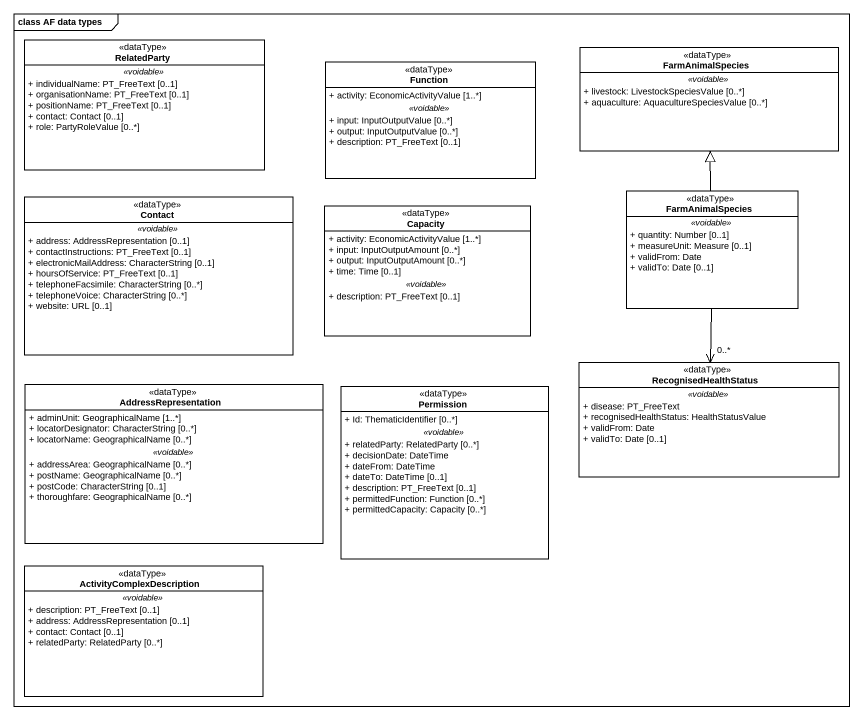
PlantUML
@startuml
mainframe class AF data types
hide circle
hide empty members
skinparam classAttributeIconSize 0
class RelatedParty <<dataType>> {
  .. <<voidable>> ..
  + individualName: PT_FreeText [0..1]
  + organisationName: PT_FreeText [0..1]
  + positionName: PT_FreeText [0..1]
  + contact: Contact [0..1]
  + role: PartyRoleValue [0..*]
}
class FarmAnimalSpecies <<dataType>> {
  .. <<voidable>> ..
  + livestock: LivestockSpeciesValue [0..*]
  + aquaculture: AquacultureSpeciesValue [0..*]
}
class Function <<dataType>> {
  + activity: EconomicActivityValue [1..*]
  .. <<voidable>> ..
  + input: InputOutputValue [0..*]
  + output: InputOutputValue [0..*]
  + description: PT_FreeText [0..1]
}
class Contact <<dataType>> {
  .. <<voidable>> ..
  + address: AddressRepresentation [0..1]
  + contactInstructions: PT_FreeText [0..1]
  + electronicMailAddress: CharacterString [0..1]
  + hoursOfService: PT_FreeText [0..1]
  + telephoneFacsimile: CharacterString [0..*]
  + telephoneVoice: CharacterString [0..*]
  + website: URL [0..1]
}
class Capacity <<dataType>> {
  + activity: EconomicActivityValue [1..*]
  + input: InputOutputAmount [0..*]
  + output: InputOutputAmount [0..*]
  + time: Time [0..1]
  .. <<voidable>> ..
  + description: PT_FreeText [0..1]
}
class "FarmAnimalSpecies" as FarmAnimalSpecies_2 <<dataType>> {
  .. <<voidable>> ..
  + quantity: Number [0..1]
  + measureUnit: Measure [0..1]
  + validFrom: Date
  + validTo: Date [0..1]
}
class RecognisedHealthStatus <<dataType>> {
  .. <<voidable>> ..
  + disease: PT_FreeText
  + recognisedHealthStatus: HealthStatusValue
  + validFrom: Date
  + validTo: Date [0..1]
}
class AddressRepresentation <<dataType>> {
  + adminUnit: GeographicalName [1..*]
  + locatorDesignator: CharacterString [0..*]
  + locatorName: GeographicalName [0..*]
  .. <<voidable>> ..
  + addressArea: GeographicalName [0..*]
  + postName: GeographicalName [0..*]
  + postCode: CharacterString [0..1]
  + thoroughfare: GeographicalName [0..*]
}
class Permission <<dataType>> {
  + Id: ThematicIdentifier [0..*]
  .. <<voidable>> ..
  + relatedParty: RelatedParty [0..*]
  + decisionDate: DateTime
  + dateFrom: DateTime
  + dateTo: DateTime [0..1]
  + description: PT_FreeText [0..1]
  + permittedFunction: Function [0..*]
  + permittedCapacity: Capacity [0..*]
}
class ActivityComplexDescription <<dataType>> {
  .. <<voidable>> ..
  + description: PT_FreeText [0..1]
  + address: AddressRepresentation [0..1]
  + contact: Contact [0..1]
  + relatedParty: RelatedParty [0..*]
}
FarmAnimalSpecies_2 -up-|> FarmAnimalSpecies
FarmAnimalSpecies_2 --> "0..*" RecognisedHealthStatus
@enduml
